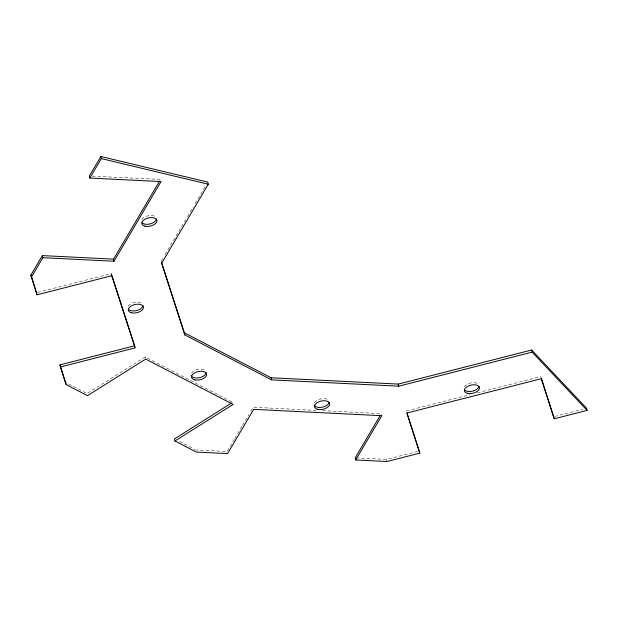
<?xml version="1.0" encoding="UTF-8"?>
<svg xmlns="http://www.w3.org/2000/svg" width="618" height="618" viewBox="0 0 618 618"><rect width="100%" height="100%" fill="white"/><g stroke="black" fill="none" stroke-linecap="round" stroke-linejoin="round"><path stroke-width="0.46" stroke-dasharray="3.09 2.32" d="M161.167 261.182L163.113 257.891M165.052 254.593L185.454 220.008M187.401 216.717L193.233 206.837M195.172 203.538L205.864 185.423M234.369 439.213L227.115 451.511L195.821 449.958M234.848 438.394L242.101 426.103M242.588 425.284L248.869 414.632M250.808 411.356L253.226 407.254L316.787 410.406M231.796 401.878L145.215 356.995L87.022 393.558L65.662 382.488M37.536 292.461L111.286 273.619L111.881 275.45M406.374 410.931L469.858 394.724M477.328 392.816L540.804 376.601L541.129 378.007M356.161 457.907L386.505 459.406L417.521 451.488M554.694 416.455L582.975 409.232M92.26 176.091L160.541 179.475L160.858 180.881M322.565 410.692L381.321 413.604L381.638 415.002M179.583 441.546L194.964 449.518M386.505 459.406L386.984 461.515M145.215 356.995L145.531 358.401M111.286 273.619L111.611 275.025M464.311 386.737A7.717 4.202 -12.8 0 1 471.117 382.859A7.717 4.202 -12.8 0 1 478.309 384.203M314.508 402.704A7.717 4.202 -12.8 0 1 321.314 398.826A7.717 4.202 -12.8 0 1 328.498 400.17M191.518 373.21A7.717 4.202 -12.8 0 1 198.316 369.34A7.717 4.202 -12.8 0 1 205.508 370.684M128.297 306.173A7.717 4.202 -12.8 0 1 135.103 302.302A7.717 4.202 -12.8 0 1 142.287 303.647M141.785 219.537A7.717 4.202 -12.8 0 1 148.59 215.667A7.717 4.202 -12.8 0 1 155.782 217.011"/><path stroke-width="0.93" d="M134.956 347.185L134.639 345.786L59.954 364.859L60.433 366.961L135.118 347.888L111.765 275.728L37.08 294.801L30.9 275.064L42.379 255.605L113.542 259.135L159.56 181.136M380.356 415.242L355.211 457.861L355.69 459.962L386.984 461.515L419.823 453.125L406.853 413.033L541.283 378.703L554.261 418.795L587.1 410.406L532.129 352.113L398.718 386.18L271.596 379.877L184.821 334.894L161.646 263.283L208.281 184.234L207.802 182.132L100.858 156.485L89.378 175.952L89.849 178.054L161.02 181.576L114.021 261.236L42.858 257.706L31.379 277.173M89.849 178.054L101.337 158.594L100.858 156.485M355.69 459.962L381.8 415.705L253.697 409.355L227.594 453.612L196.3 452.059L174.94 440.989L174.461 438.888L231.843 402.828M174.94 440.989L233.133 404.427L145.694 359.097L87.501 395.659L66.141 384.589L60.433 366.961M161.468 262.102L184.342 332.793L271.117 377.776L398.239 384.079L531.65 350.004L586.621 408.305L587.1 410.406M101.337 158.594L208.281 184.234M541.399 378.425L554.261 418.795M406.968 412.754L419.823 453.125M111.881 275.45L134.639 345.786M30.9 275.064L37.08 294.801M59.954 364.859L66.141 384.589M531.65 350.004L532.129 352.113M398.239 384.079L398.718 386.18M271.117 377.776L271.596 379.877M184.342 332.793L184.821 334.894M113.542 259.135L114.021 261.236M42.379 255.605L42.858 257.706M478.981 386.281A7.717 4.202 -12.8 0 1 472.724 391.094A7.717 4.202 -12.8 0 1 464.551 389.966M329.17 402.248A7.717 4.202 -12.8 0 1 321.932 407.277A7.717 4.202 -12.8 0 1 314.153 404.96M206.18 372.762A7.717 4.202 -12.8 0 1 198.942 377.791A7.717 4.202 -12.8 0 1 191.163 375.474M142.959 305.717A7.717 4.202 -12.8 0 1 136.709 310.53A7.717 4.202 -12.8 0 1 128.536 309.402M156.454 219.089A7.717 4.202 -12.8 0 1 150.197 223.901A7.717 4.202 -12.8 0 1 142.024 222.774M145.014 226.18A7.717 4.202 -12.8 0 0 156.933 221.19A7.717 4.202 -12.8 0 0 146.196 218.617A7.717 4.202 -12.8 0 0 145.014 226.18M131.526 312.808A7.717 4.202 -12.8 0 0 143.438 307.826A7.717 4.202 -12.8 0 0 132.7 305.246A7.717 4.202 -12.8 0 0 131.526 312.808M194.747 379.854A7.717 4.202 -12.8 0 0 206.659 374.863A7.717 4.202 -12.8 0 0 195.921 372.291A7.717 4.202 -12.8 0 0 194.747 379.854M317.737 409.34A7.717 4.202 -12.8 0 0 329.649 404.35A7.717 4.202 -12.8 0 0 318.911 401.777A7.717 4.202 -12.8 0 0 317.737 409.34M467.54 393.372A7.717 4.202 -12.8 0 0 479.46 388.382A7.717 4.202 -12.8 0 0 468.722 385.81A7.717 4.202 -12.8 0 0 467.54 393.372"/></g></svg>
